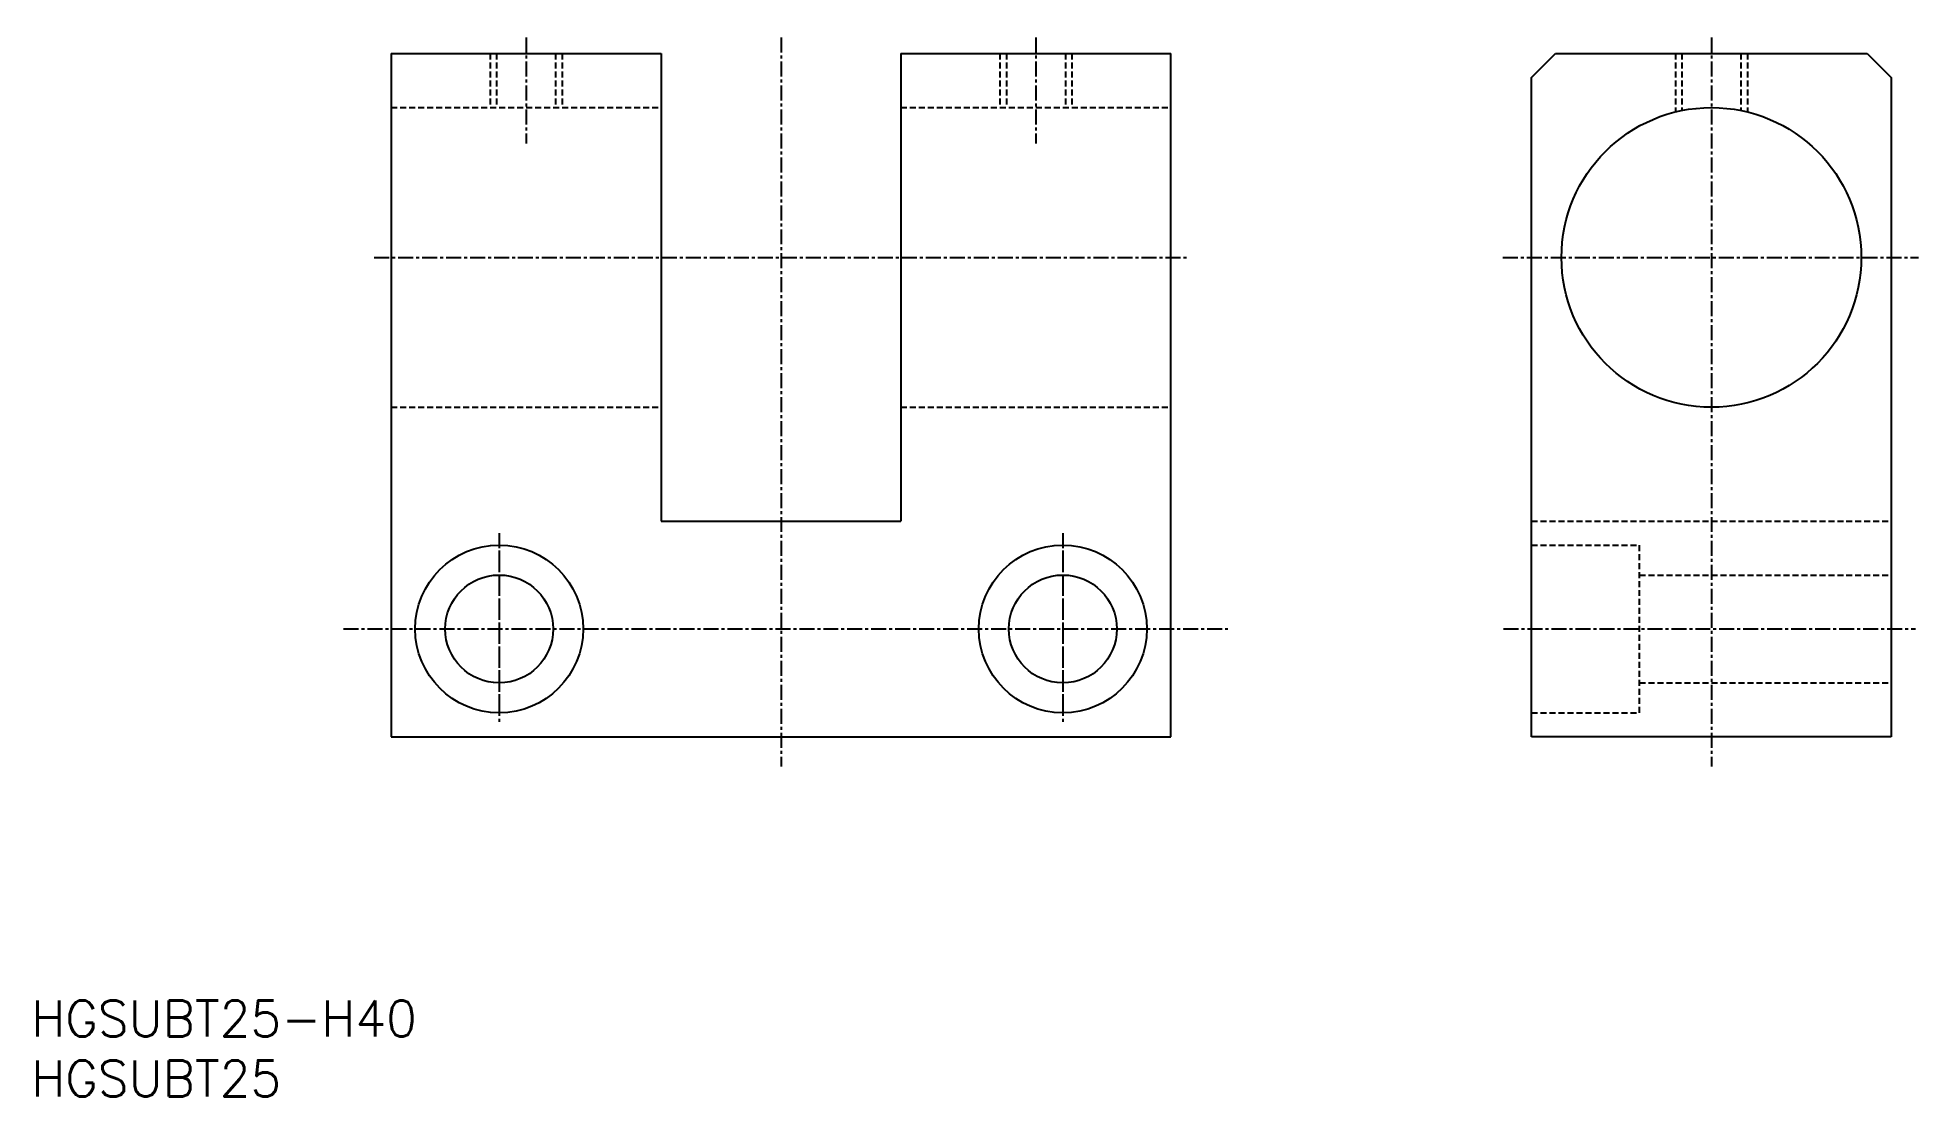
# Model space of a CAD drawing. Extents: x 1 to 157, y 0 to 88.
import ezdxf

# ---------------------------------------------------------------- set-up
doc = ezdxf.new("R2010")
doc.units = 0
doc.linetypes.add('CENTER', pattern=[2, 1.25, -0.25, 0.25, -0.25])
doc.linetypes.add('DASHED', pattern=[0.75, 0.5, -0.25])
doc.layers.get('0').update_dxf_attribs({"linetype": 'CONTINUOUS'})
doc.layers.add('CENTER', color=1, linetype='CENTER')
doc.styles.get("Standard").update_dxf_attribs({"font": 'txt.shx'})

# ---------------------------------------------------------------- blocks, each defined once
blk = doc.blocks.new('*U13')
at = {"color": 7, "linetype": 'CONTINUOUS'}
blk.add_text('HGSUBT25', height=3, dxfattribs=at).set_placement((0, 0))
blk = doc.blocks.new('*U14')
at = {"color": 7, "linetype": 'CONTINUOUS'}
blk.add_text('HGSUBT25-H40', height=3, dxfattribs=at).set_placement((0, 5))

msp = doc.modelspace()

# ---------------------------------------------------------------- linework, layer by layer
at = {"color": 7, "linetype": 'CONTINUOUS'}
for p, q in [((30, 87), (30, 30)), ((30, 87), (52.5, 87)), ((52.5, 87), (52.5, 48)), ((72.5, 87), (72.5, 48)), ((72.5, 87), (95, 87)), ((95, 30), (95, 87)), ((125.08, 85), (127.08, 87)), ((127.08, 87), (153.08, 87)), ((153.08, 87), (155.08, 85)), ((125.08, 30), (125.08, 85)), ((155.08, 85), (155.08, 30)), ((52.5, 48), (72.5, 48)), ((30, 30), (95, 30)), ((155.08, 30), (125.08, 30))]:
    msp.add_line(p, q, dxfattribs=at)
at = {"color": 3, "linetype": 'DASHED'}
for p, q in [((38.25, 87), (38.25, 82.5)), ((38.79, 87), (38.79, 82.5)), ((43.71, 87), (43.71, 82.5)), ((44.25, 87), (44.25, 82.5)), ((80.75, 87), (80.75, 82.5)), ((81.29, 87), (81.29, 82.5)), ((86.21, 87), (86.21, 82.5)), ((86.75, 87), (86.75, 82.5)), ((137.08, 87), (137.08, 82.13)), ((137.62, 87), (137.62, 82.26)), ((142.53, 87), (142.53, 82.26)), ((143.08, 87), (143.08, 82.13)), ((30, 82.5), (52.5, 82.5)), ((72.5, 82.5), (95, 82.5)), ((30, 57.5), (52.5, 57.5)), ((72.5, 57.5), (95, 57.5)), ((125.08, 48), (155.08, 48)), ((125.08, 46), (134.08, 46)), ((134.08, 32), (134.08, 46)), ((134.08, 43.5), (155.08, 43.5)), ((134.08, 34.5), (155.08, 34.5)), ((125.08, 32), (134.08, 32))]:
    msp.add_line(p, q, dxfattribs=at)
at = {"color": 7, "linetype": 'CONTINUOUS'}
for centre, radius in [((140.08, 70), 12.5), ((39, 39), 7), ((86, 39), 7), ((39, 39), 4.5), ((86, 39), 4.5)]:
    msp.add_circle(centre, radius, dxfattribs=at)
at = {"layer": 'CENTER', "color": 1, "linetype": 'CENTER'}
for p, q in [((41.25, 88.34), (41.25, 79.5)), ((62.5, 88.34), (62.5, 27.52)), ((83.75, 88.34), (83.75, 79.5)), ((140.08, 88.34), (140.08, 27.52)), ((28.57, 70), (96.3, 70)), ((122.69, 70), (157.34, 70)), ((39, 47), (39, 31)), ((39, 45.55), (39, 32.08)), ((86, 47), (86, 31)), ((86, 45.55), (86, 32.08)), ((26.03, 39), (99.76, 39)), ((122.74, 39), (157.09, 39))]:
    msp.add_line(p, q, dxfattribs=at)

# ---------------------------------------------------------------- block references
at = {"color": 7, "linetype": 'CONTINUOUS'}
for name in ['*U14', '*U13']:
    msp.add_blockref(name, (0, 0), dxfattribs=at)

doc.saveas('drawing.dxf')
